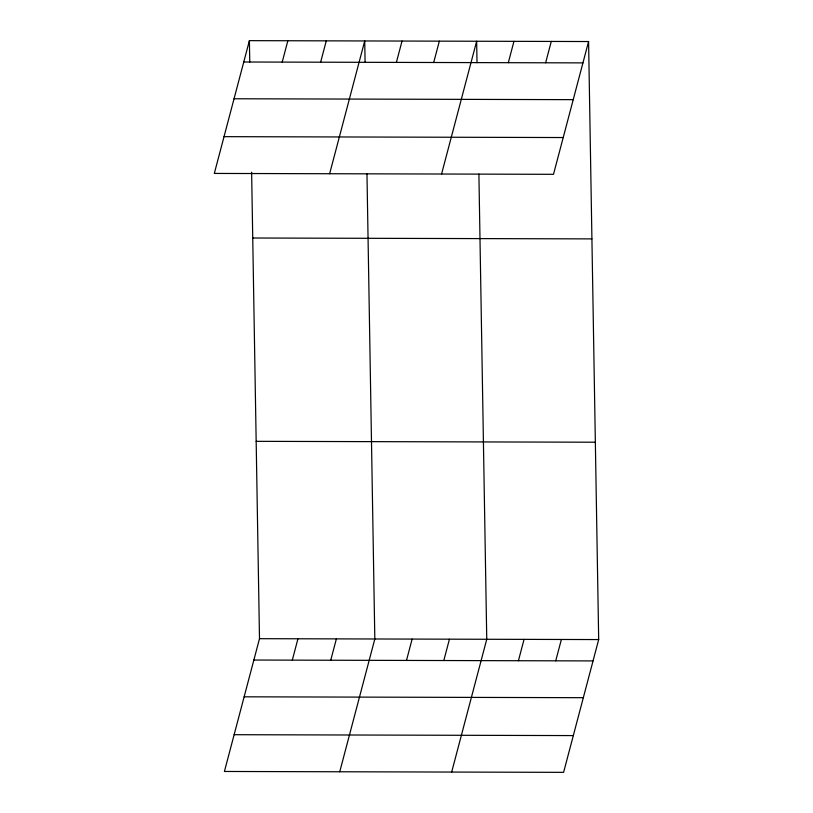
<?xml version="1.0" encoding="UTF-8"?>
<svg xmlns="http://www.w3.org/2000/svg" width="813" height="813" viewBox="0 0 813 813"><rect width="100%" height="100%" fill="white"/><g stroke="black" fill="none" stroke-linecap="round" stroke-linejoin="round"><path stroke-width="1.22" d="M249.398 40.65L214.317 173.433L553.501 174.317L588.582 41.534L249.398 40.65L249.764 62.154M282.202 62.103L287.843 40.752M320.637 62.195L326.277 40.853M329.641 173.728L364.722 40.955L365.088 62.459M396.388 62.398L402.029 41.046M251.624 172.214L259.499 638.683L224.418 771.466L563.602 772.35L598.683 639.567L588.582 41.534M433.705 62.489L439.345 41.148M292.304 660.136L297.944 638.784M441.571 174.023L476.652 41.239L477.018 62.743M330.739 660.237L336.379 638.886M508.318 62.682L513.958 41.341M339.743 771.771L374.823 638.988L366.968 173.779M545.635 62.784L551.275 41.433M406.49 660.43L412.13 639.089M443.807 660.532L449.447 639.181M451.672 772.055L486.753 639.282L478.898 174.073M518.42 660.725L524.06 639.374M555.726 660.817L561.377 639.475M243.758 62.001L582.941 62.886M234.042 98.769L573.226 99.653M224.032 136.655L563.216 137.539M252.731 238.006L591.915 238.89M256.166 441.337L595.35 442.221M259.499 638.683L598.683 639.567M253.859 660.034L593.043 660.918M244.144 696.812L583.328 697.686M234.134 734.698L573.317 735.582"/></g></svg>
